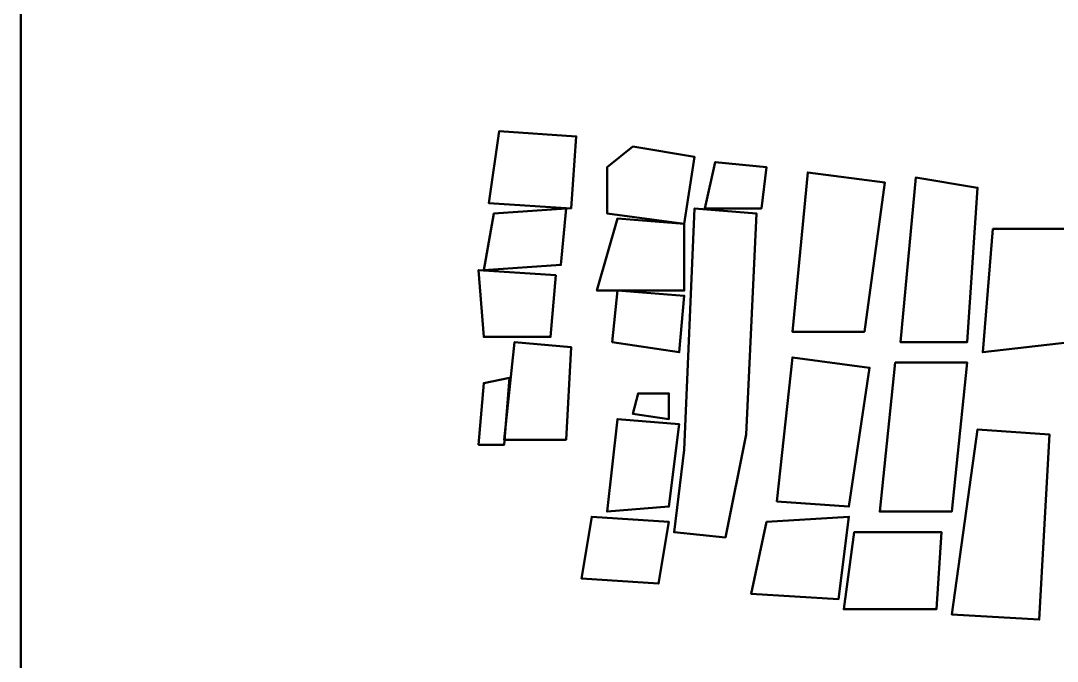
# Model space of a CAD drawing. Header units: metres. Extents: x -246 to 254, y -250 to 250.
# Drawn here: x -246 to -145.2, y -28.1 to 34.2 of the extents above; entities that cross this region are included whole.
import ezdxf

# ---------------------------------------------------------------- set-up
doc = ezdxf.new("R2010")
doc.units = ezdxf.units.M
doc.header["$LTSCALE"] = 5.08
doc.layers.add('一般', color=7, linetype='Continuous', lineweight=5)

# ---------------------------------------------------------------- blocks, each defined once
blk = doc.blocks.new('市街地地図 (3D)')
at = {"layer": '一般', "color": 31, "linetype": 'Continuous', "lineweight": 50}
for points in [[(-226, 59), (-226, 59, 9), (-227, 52, 9), (-227, 52)], [(-218.5, 58.5), (-218.5, 58.5, 9), (-226, 59, 9), (-226, 59)], [(-219, 51.5), (-219, 51.5, 9), (-218.5, 58.5, 9), (-218.5, 58.5)], [(-213, 57.5), (-213, 57.5, 9), (-215.5, 55.5, 9), (-215.5, 55.5)], [(-207, 56.5), (-207, 56.5, 9), (-213, 57.5, 9), (-213, 57.5)], [(-208, 50), (-208, 50, 9), (-207, 56.5, 9), (-207, 56.5)], [(-215.5, 55.5), (-215.5, 55.5, 9), (-215.5, 51, 9), (-215.5, 51)], [(-205, 56), (-205, 56, 3), (-206, 51.5, 3), (-206, 51.5)], [(-200, 55.5), (-200, 55.5, 3), (-205, 56, 3), (-205, 56)], [(-200.5, 51.5), (-200.5, 51.5, 3), (-200, 55.5, 3), (-200, 55.5)], [(-196, 55), (-196, 55, 6), (-197.5, 39.5, 6), (-197.5, 39.5)], [(-188.5, 54), (-188.5, 54, 6), (-196, 55, 6), (-196, 55)], [(-185.5, 54.5), (-185.5, 54.5, 6), (-187, 38.5, 6), (-187, 38.5)], [(-179.5, 53.5), (-179.5, 53.5, 6), (-185.5, 54.5, 6), (-185.5, 54.5)], [(-190.5, 39.5), (-190.5, 39.5, 6), (-188.5, 54, 6), (-188.5, 54)], [(-180.5, 38.5), (-180.5, 38.5, 6), (-179.5, 53.5, 6), (-179.5, 53.5)], [(-227, 52), (-227, 52, 9), (-219, 51.5, 9), (-219, 51.5)], [(-219.5, 51.5), (-219.5, 51.5, 6), (-226.5, 51, 6), (-226.5, 51)], [(-220, 46), (-220, 46, 6), (-219.5, 51.5, 6), (-219.5, 51.5)], [(-207, 51.5), (-207, 51.5, 6), (-208, 28, 6), (-208, 28)], [(-201, 51), (-201, 51, 6), (-207, 51.5, 6), (-207, 51.5)], [(-206, 51.5), (-206, 51.5, 3), (-200.5, 51.5, 3), (-200.5, 51.5)], [(-226.5, 51), (-226.5, 51, 6), (-227.5, 45.5, 6), (-227.5, 45.5)], [(-214.5, 50.5), (-214.5, 50.5, 6), (-216.5, 43.5, 6), (-216.5, 43.5)], [(-215.5, 51), (-215.5, 51, 9), (-208, 50, 9), (-208, 50)], [(-208, 50), (-208, 50, 6), (-214.5, 50.5, 6), (-214.5, 50.5)], [(-202, 29.5), (-202, 29.5, 6), (-201, 51, 6), (-201, 51)], [(-208, 43.5), (-208, 43.5, 6), (-208, 50, 6), (-208, 50)], [(-178, 49.5), (-178, 49.5, 6), (-179, 37.5, 6), (-179, 37.5)], [(-169.5, 49.5), (-169.5, 49.5, 6), (-178, 49.5, 6), (-178, 49.5)], [(-228, 45.5), (-228, 45.5, 3), (-220.5, 45, 3), (-220.5, 45)], [(-227.5, 39), (-227.5, 39, 3), (-228, 45.5, 3), (-228, 45.5)], [(-227.5, 45.5), (-227.5, 45.5, 6), (-220, 46, 6), (-220, 46)], [(-220.5, 45), (-220.5, 45, 3), (-221, 39, 3), (-221, 39)], [(-216.5, 43.5), (-216.5, 43.5, 6), (-208, 43.5, 6), (-208, 43.5)], [(-214.5, 43.5), (-214.5, 43.5, 6), (-215, 38.5, 6), (-215, 38.5)], [(-208, 43), (-208, 43, 6), (-214.5, 43.5, 6), (-214.5, 43.5)], [(-208.5, 37.5), (-208.5, 37.5, 6), (-208, 43, 6), (-208, 43)], [(-197.5, 39.5), (-197.5, 39.5, 6), (-190.5, 39.5, 6), (-190.5, 39.5)], [(-221, 39), (-221, 39, 3), (-227.5, 39, 3), (-227.5, 39)], [(-224.5, 38.5), (-224.5, 38.5, 2), (-225.5, 29, 2), (-225.5, 29)], [(-219, 38), (-219, 38, 2), (-224.5, 38.5, 2), (-224.5, 38.5)], [(-215, 38.5), (-215, 38.5, 6), (-208.5, 37.5, 6), (-208.5, 37.5)], [(-187, 38.5), (-187, 38.5, 6), (-180.5, 38.5, 6), (-180.5, 38.5)], [(-179, 37.5), (-179, 37.5, 6), (-170.5, 38.5, 6), (-170.5, 38.5)], [(-219.5, 29), (-219.5, 29, 2), (-219, 38, 2), (-219, 38)], [(-197.5, 37), (-197.5, 37, 5.7), (-199, 23, 5.7), (-199, 23)], [(-190, 36), (-190, 36, 5.7), (-197.5, 37, 5.7), (-197.5, 37)], [(-187.5, 36.5), (-187.5, 36.5, 4.5), (-189, 22, 4.5), (-189, 22)], [(-180.5, 36.5), (-180.5, 36.5, 4.5), (-187.5, 36.5, 4.5), (-187.5, 36.5)], [(-182, 22), (-182, 22, 4.5), (-180.5, 36.5, 4.5), (-180.5, 36.5)], [(-192, 22.5), (-192, 22.5, 5.7), (-190, 36, 5.7), (-190, 36)], [(-228, 28.5), (-228, 28.5, 6), (-227.5, 34.5, 6), (-227.5, 34.5)], [(-227.5, 34.5), (-227.5, 34.5, 6), (-225, 35, 6), (-225, 35)], [(-225, 35), (-225, 35, 6), (-225.5, 28.5, 6), (-225.5, 28.5)], [(-212.5, 33.5), (-212.5, 33.5, 2.4), (-213, 31.5, 2.4), (-213, 31.5)], [(-209.5, 33.5), (-209.5, 33.5, 2.4), (-212.5, 33.5, 2.4), (-212.5, 33.5)], [(-209.5, 31), (-209.5, 31, 2.4), (-209.5, 33.5, 2.4), (-209.5, 33.5)], [(-213, 31.5), (-213, 31.5, 2.4), (-209.5, 31, 2.4), (-209.5, 31)], [(-214.5, 31), (-214.5, 31, 3), (-215.5, 22, 3), (-215.5, 22)], [(-208.5, 30.5), (-208.5, 30.5, 3), (-214.5, 31, 3), (-214.5, 31)], [(-209.5, 22.5), (-209.5, 22.5, 3), (-208.5, 30.5, 3), (-208.5, 30.5)], [(-204, 19.5), (-204, 19.5, 6), (-202, 29.5, 6), (-202, 29.5)], [(-179.5, 30), (-179.5, 30, 4.5), (-182, 12, 4.5), (-182, 12)], [(-172.5, 29.5), (-172.5, 29.5, 4.5), (-179.5, 30, 4.5), (-179.5, 30)], [(-173.5, 11.5), (-173.5, 11.5, 4.5), (-172.5, 29.5, 4.5), (-172.5, 29.5)], [(-225.5, 28.5), (-225.5, 28.5, 6), (-228, 28.5, 6), (-228, 28.5)], [(-225.5, 29), (-225.5, 29, 2), (-219.5, 29, 2), (-219.5, 29)], [(-208, 28), (-208, 28, 6), (-209, 20, 6), (-209, 20)], [(-215.5, 22), (-215.5, 22, 3), (-209.5, 22.5, 3), (-209.5, 22.5)], [(-199, 23), (-199, 23, 5.7), (-192, 22.5, 5.7), (-192, 22.5)], [(-217, 21.5), (-217, 21.5, 5.4), (-218, 15.5, 5.4), (-218, 15.5)], [(-209.5, 21), (-209.5, 21, 5.4), (-217, 21.5, 5.4), (-217, 21.5)], [(-192, 21.5), (-192, 21.5, 6), (-200, 21, 6), (-200, 21)], [(-193, 13.5), (-193, 13.5, 6), (-192, 21.5, 6), (-192, 21.5)], [(-189, 22), (-189, 22, 4.5), (-182, 22, 4.5), (-182, 22)], [(-210.5, 15), (-210.5, 15, 5.4), (-209.5, 21, 5.4), (-209.5, 21)], [(-200, 21), (-200, 21, 6), (-201.5, 14, 6), (-201.5, 14)], [(-209, 20), (-209, 20, 6), (-204, 19.5, 6), (-204, 19.5)], [(-191.5, 20), (-191.5, 20, 5.4), (-192.5, 12.5, 5.4), (-192.5, 12.5)], [(-183, 20), (-183, 20, 5.4), (-191.5, 20, 5.4), (-191.5, 20)], [(-183.5, 12.5), (-183.5, 12.5, 5.4), (-183, 20, 5.4), (-183, 20)], [(-218, 15.5), (-218, 15.5, 5.4), (-210.5, 15, 5.4), (-210.5, 15)], [(-201.5, 14), (-201.5, 14, 6), (-193, 13.5, 6), (-193, 13.5)], [(-192.5, 12.5), (-192.5, 12.5, 5.4), (-183.5, 12.5, 5.4), (-183.5, 12.5)], [(-182, 12), (-182, 12, 4.5), (-173.5, 11.5, 4.5), (-173.5, 11.5)]]:
    blk.add_3dface(points, dxfattribs=at)
for points, invisible_edges in [([(-226, 59, 9), (-227, 52, 9), (-219, 51.5, 9), (-218.5, 58.5, 9)], 8), ([(-226, 59), (-227, 52), (-219, 51.5), (-218.5, 58.5)], 8), ([(-215.5, 51, 9), (-215.5, 55.5, 9), (-213, 57.5, 9), (-215.5, 51, 9)], 12), ([(-208, 50, 9), (-215.5, 51, 9), (-213, 57.5, 9), (-208, 50, 9)], 14), ([(-215.5, 51), (-215.5, 55.5), (-213, 57.5), (-215.5, 51)], 12), ([(-208, 50), (-215.5, 51), (-213, 57.5), (-208, 50)], 14), ([(-208, 50, 9), (-213, 57.5, 9), (-207, 56.5, 9), (-208, 50, 9)], 9), ([(-208, 50), (-213, 57.5), (-207, 56.5), (-208, 50)], 9), ([(-205, 56, 3), (-206, 51.5, 3), (-200.5, 51.5, 3), (-200, 55.5, 3)], 8), ([(-205, 56), (-206, 51.5), (-200.5, 51.5), (-200, 55.5)], 8), ([(-196, 55, 6), (-197.5, 39.5, 6), (-190.5, 39.5, 6), (-188.5, 54, 6)], 8), ([(-196, 55), (-197.5, 39.5), (-190.5, 39.5), (-188.5, 54)], 8), ([(-185.5, 54.5, 6), (-187, 38.5, 6), (-180.5, 38.5, 6), (-179.5, 53.5, 6)], 8), ([(-185.5, 54.5), (-187, 38.5), (-180.5, 38.5), (-179.5, 53.5)], 8), ([(-226.5, 51, 6), (-227.5, 45.5, 6), (-220, 46, 6), (-219.5, 51.5, 6)], 8), ([(-226.5, 51), (-227.5, 45.5), (-220, 46), (-219.5, 51.5)], 8), ([(-207, 51.5, 6), (-208, 28, 6), (-202, 29.5, 6), (-207, 51.5, 6)], 14), ([(-207, 51.5), (-208, 28), (-202, 29.5), (-207, 51.5)], 14), ([(-202, 29.5, 6), (-201, 51, 6), (-207, 51.5, 6), (-202, 29.5, 6)], 12), ([(-202, 29.5), (-201, 51), (-207, 51.5), (-202, 29.5)], 12), ([(-214.5, 50.5, 6), (-216.5, 43.5, 6), (-208, 43.5, 6), (-208, 50, 6)], 8), ([(-214.5, 50.5), (-216.5, 43.5), (-208, 43.5), (-208, 50)], 8), ([(-178, 49.5, 6), (-179, 37.5, 6), (-170.5, 38.5, 6), (-169.5, 49.5, 6)], 8), ([(-178, 49.5), (-179, 37.5), (-170.5, 38.5), (-169.5, 49.5)], 8), ([(-220.5, 45, 3), (-221, 39, 3), (-227.5, 39, 3), (-228, 45.5, 3)], 8), ([(-220.5, 45), (-221, 39), (-227.5, 39), (-228, 45.5)], 8), ([(-214.5, 43.5, 6), (-215, 38.5, 6), (-208.5, 37.5, 6), (-208, 43, 6)], 8), ([(-214.5, 43.5), (-215, 38.5), (-208.5, 37.5), (-208, 43)], 8), ([(-224.5, 38.5, 2), (-225.5, 29, 2), (-219.5, 29, 2), (-219, 38, 2)], 8), ([(-224.5, 38.5), (-225.5, 29), (-219.5, 29), (-219, 38)], 8), ([(-197.5, 37, 5.7), (-199, 23, 5.7), (-192, 22.5, 5.7), (-190, 36, 5.7)], 8), ([(-197.5, 37), (-199, 23), (-192, 22.5), (-190, 36)], 8), ([(-187.5, 36.5, 4.5), (-189, 22, 4.5), (-182, 22, 4.5), (-180.5, 36.5, 4.5)], 8), ([(-187.5, 36.5), (-189, 22), (-182, 22), (-180.5, 36.5)], 8), ([(-227.5, 34.5, 6), (-225, 35, 6), (-225.5, 28.5, 6), (-228, 28.5, 6)], 8), ([(-227.5, 34.5), (-225, 35), (-225.5, 28.5), (-228, 28.5)], 8), ([(-212.5, 33.5, 2.4), (-213, 31.5, 2.4), (-209.5, 31, 2.4), (-209.5, 33.5, 2.4)], 8), ([(-212.5, 33.5), (-213, 31.5), (-209.5, 31), (-209.5, 33.5)], 8), ([(-214.5, 31, 3), (-215.5, 22, 3), (-209.5, 22.5, 3), (-208.5, 30.5, 3)], 8), ([(-214.5, 31), (-215.5, 22), (-209.5, 22.5), (-208.5, 30.5)], 8), ([(-208, 28, 6), (-204, 19.5, 6), (-202, 29.5, 6), (-208, 28, 6)], 13), ([(-208, 28), (-204, 19.5), (-202, 29.5), (-208, 28)], 13), ([(-179.5, 30, 4.5), (-182, 12, 4.5), (-173.5, 11.5, 4.5), (-172.5, 29.5, 4.5)], 8), ([(-179.5, 30), (-182, 12), (-173.5, 11.5), (-172.5, 29.5)], 8), ([(-208, 28, 6), (-209, 20, 6), (-204, 19.5, 6), (-208, 28, 6)], 12), ([(-208, 28), (-209, 20), (-204, 19.5), (-208, 28)], 12), ([(-217, 21.5, 5.4), (-218, 15.5, 5.4), (-210.5, 15, 5.4), (-209.5, 21, 5.4)], 8), ([(-217, 21.5), (-218, 15.5), (-210.5, 15), (-209.5, 21)], 8), ([(-200, 21, 6), (-201.5, 14, 6), (-193, 13.5, 6), (-192, 21.5, 6)], 8), ([(-200, 21), (-201.5, 14), (-193, 13.5), (-192, 21.5)], 8), ([(-191.5, 20, 5.4), (-192.5, 12.5, 5.4), (-183.5, 12.5, 5.4), (-183, 20, 5.4)], 8), ([(-191.5, 20), (-192.5, 12.5), (-183.5, 12.5), (-183, 20)], 8)]:
    blk.add_3dface(points, dxfattribs=dict(at, invisible_edges=invisible_edges))
blk = doc.blocks.new('アーケイド (3D)')
at = {"layer": '一般', "color": 1}
blk.add_blockref('市街地地図 (3D)', (0, 0), dxfattribs=at)
blk = doc.blocks.new('敷地 (3D)')
at = {"layer": '一般', "color": 19, "linetype": 'Continuous', "lineweight": 50}
for points in [[(-272.5, 285.5, 0.1), (227.5, 285.5, 0.1), (227.5, -214.5, 0.1), (-272.5, -214.5, 0.1)], [(-272.5, 285.5), (227.5, 285.5), (227.5, -214.5), (-272.5, -214.5)], [(-272.5, -214.5), (-272.5, -214.5, 0.1), (-272.5, 285.5, 0.1), (-272.5, 285.5)]]:
    blk.add_3dface(points, dxfattribs=at)
blk = doc.blocks.new('高層建築・集合住宅 (3D)')
at = {"layer": '一般', "color": 7}
for name, p in [('敷地 (3D)', (0, 0)), ('アーケイド (3D)', (0, 0, 2.4)), ('市街地地図 (3D)', (0, 0))]:
    blk.add_blockref(name, p, dxfattribs=at)
at = {"layer": '一般', "color": 1}
for name, p in [('アーケイド (3D)', (0, 0, 2.4)), ('市街地地図 (3D)', (0, 0)), ('アーケイド (3D)', (0, 0, 2.4)), ('市街地地図 (3D)', (0, 0))]:
    blk.add_blockref(name, p, dxfattribs=at)
at = {"layer": '一般', "color": 31}
for name, p in [('アーケイド (3D)', (0, 0, 2.4)), ('市街地地図 (3D)', (0, 0))]:
    blk.add_blockref(name, p, dxfattribs=at)

msp = doc.modelspace()

# ---------------------------------------------------------------- block references
at = {"layer": '一般', "color": 7}
for name, p in [('高層建築・集合住宅 (3D)', (26.5, -35.5)), ('アーケイド (3D)', (26.5, -35.5, 2.4)), ('市街地地図 (3D)', (26.5, -35.5))]:
    msp.add_blockref(name, p, dxfattribs=at)

doc.saveas('drawing.dxf')
